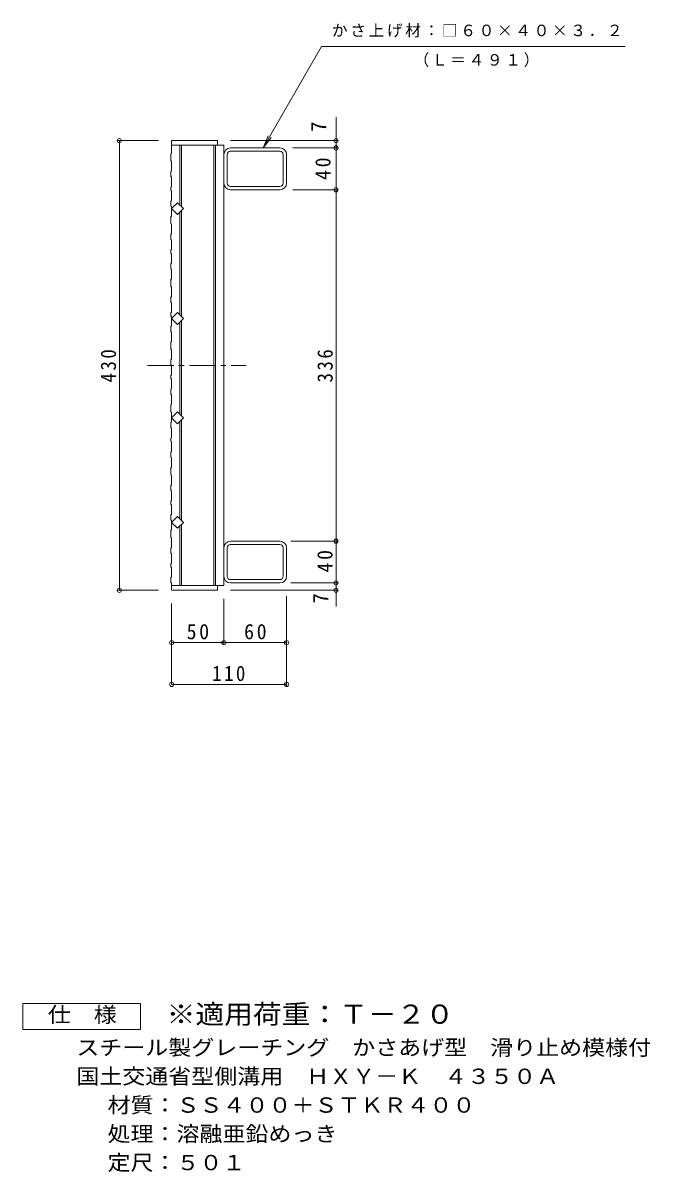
# Model space of a CAD drawing. Units: millimetres, scale not verified. Extents: x -591 to 819, y -687 to 632.
# Drawn here: x 219 to 819, y -536 to 562 of the extents above; entities that cross this region are included whole.
import ezdxf
from ezdxf.enums import TextEntityAlignment as Align

# ---------------------------------------------------------------- set-up
doc = ezdxf.new("R2010")
doc.units = ezdxf.units.MM
doc.header["$LTSCALE"] = 5
doc.header["$PDMODE"] = 32
doc.header["$PDSIZE"] = 4
doc.linetypes.add('CHAIN1', pattern=[8, 5, -1, 1, -1])
for name, color, linetype, lineweight in [('B-1', 2, 'Continuous', 9), ('B-2', 3, 'Continuous', 9), ('B-4', 7, 'Continuous', 9), ('F-4_F-4ﾚｲﾔ', 2, 'Continuous', 9)]:
    doc.layers.add(name, color=color, linetype=linetype, lineweight=lineweight)
doc.layers.add('F-5_F-5ﾚｲﾔ', color=2, linetype='Continuous')
doc.styles.add('ＭＳ ゴシック', font='')
doc.styles.get('ＭＳ ゴシック').set_extended_font_data('MS Gothic')

msp = doc.modelspace()

# ---------------------------------------------------------------- linework, layer by layer
at = {"layer": 'B-1'}
for p, q in [((464.631, 442.789), (417.431, 442.789)), ((464.631, 439.589), (417.431, 439.589)), ((414.231, 409.189), (414.231, 436.389)), ((467.831, 409.189), (467.831, 436.389)), ((471.031, 409.189), (471.031, 436.389)), ((417.431, 405.989), (464.631, 405.989)), ((464.631, 402.789), (417.431, 402.789)), ((464.631, 66.789), (417.431, 66.789)), ((414.231, 60.389), (414.231, 33.189)), ((417.431, 63.589), (464.631, 63.589)), ((467.831, 60.389), (467.831, 33.189)), ((471.031, 60.389), (471.031, 33.189)), ((464.631, 29.989), (417.431, 29.989)), ((464.631, 26.789), (417.431, 26.789))]:
    msp.add_line(p, q, dxfattribs=at)
for centre, radius, start, end in [((417.431, 436.389), 6.4, 90, 180), ((417.431, 436.389), 3.2, 90, 180), ((464.631, 436.389), 6.4, 0, 90), ((464.631, 436.389), 3.2, 0, 90), ((417.431, 409.189), 6.4, 180, 270), ((417.431, 409.189), 3.2, 180, 270), ((464.631, 409.189), 6.4, 270, 0), ((464.631, 409.189), 3.2, 270, 0), ((417.431, 60.389), 6.4, 90, 180), ((464.631, 60.389), 6.4, 0, 90), ((417.431, 60.389), 3.2, 90, 180), ((464.631, 60.389), 3.2, 0, 90), ((417.431, 33.189), 6.4, 180, 270), ((417.431, 33.189), 3.2, 180, 270), ((464.631, 33.189), 3.2, 270, 0), ((464.631, 33.189), 6.4, 270, 0)]:
    msp.add_arc(centre, radius, start, end, dxfattribs=at)
at = {"layer": 'B-2'}
for p, q in [((405.031, 449.789), (361.031, 449.789)), ((361.031, 437.555), (361.031, 449.789)), ((411.031, 445.289), (361.031, 445.289)), ((369.031, 388.071), (369.031, 445.289)), ((370.531, 386.571), (370.531, 445.289)), ((401.531, 445.289), (401.531, 24.289)), ((403.031, 445.289), (403.031, 24.289)), ((405.031, 449.789), (405.031, 445.289)), ((411.031, 445.289), (411.031, 24.289)), ((361.031, 437.555), (360.231, 437.038)), ((360.231, 430.322), (360.231, 437.038)), ((360.231, 430.322), (361.031, 429.804)), ((361.031, 429.804), (361.031, 420.68)), ((360.231, 420.162), (361.031, 420.68)), ((360.231, 415.322), (360.231, 420.162)), ((360.231, 415.322), (361.031, 414.804)), ((361.031, 414.804), (361.031, 405.68)), ((360.231, 405.162), (361.031, 405.68)), ((360.231, 405.162), (360.231, 402.197)), ((361.031, 401.68), (360.231, 402.197)), ((361.031, 401.68), (361.031, 392.555)), ((360.231, 392.038), (361.031, 392.555)), ((360.231, 392.038), (360.231, 387.197)), ((360.231, 387.197), (361.031, 386.68)), ((361.031, 386.68), (361.031, 377.555)), ((360.231, 377.038), (361.031, 377.555)), ((360.231, 377.038), (360.231, 370.322)), ((369.031, 381.444), (369.031, 283.071)), ((370.531, 382.943), (370.531, 281.571)), ((361.031, 369.804), (360.231, 370.322)), ((361.031, 369.804), (361.031, 360.68)), ((360.231, 360.162), (361.031, 360.68)), ((360.231, 355.322), (360.231, 360.162)), ((360.231, 355.322), (361.031, 354.804)), ((361.031, 354.804), (361.031, 345.68)), ((360.231, 345.162), (361.031, 345.68)), ((360.231, 345.162), (360.231, 342.197)), ((361.031, 341.68), (360.231, 342.197)), ((361.031, 341.68), (361.031, 332.555)), ((360.231, 332.038), (361.031, 332.555)), ((360.231, 332.038), (360.231, 327.197)), ((360.231, 327.197), (361.031, 326.68)), ((361.031, 326.68), (361.031, 317.555)), ((360.231, 317.038), (361.031, 317.555)), ((360.231, 317.038), (360.231, 310.322)), ((361.031, 309.804), (360.231, 310.322)), ((361.031, 309.804), (361.031, 300.68)), ((360.231, 300.162), (361.031, 300.68)), ((360.231, 295.322), (360.231, 300.162)), ((360.231, 295.322), (361.031, 294.804)), ((360.231, 285.162), (361.031, 285.68)), ((361.031, 294.804), (361.031, 285.68)), ((360.231, 285.162), (360.231, 282.197)), ((361.031, 281.68), (360.231, 282.197)), ((361.031, 281.68), (361.031, 272.555)), ((369.031, 188.071), (369.031, 276.443)), ((370.531, 186.571), (370.531, 277.943)), ((360.231, 272.038), (361.031, 272.555)), ((360.231, 272.038), (360.231, 267.197)), ((360.231, 267.197), (361.031, 266.68)), ((361.031, 266.68), (361.031, 257.555)), ((360.231, 257.038), (361.031, 257.555)), ((360.231, 257.038), (360.231, 250.322)), ((361.031, 249.804), (360.231, 250.322)), ((361.031, 249.804), (361.031, 240.68)), ((360.231, 240.162), (361.031, 240.68)), ((360.231, 235.322), (360.231, 240.162)), ((360.231, 235.322), (361.031, 234.804)), ((361.031, 234.804), (361.031, 225.68)), ((360.231, 225.162), (361.031, 225.68)), ((360.231, 225.162), (360.231, 222.197)), ((361.031, 221.68), (360.231, 222.197)), ((361.031, 221.68), (361.031, 212.555)), ((360.231, 212.038), (361.031, 212.555)), ((360.231, 212.038), (360.231, 207.197)), ((360.231, 207.197), (361.031, 206.68)), ((361.031, 206.68), (361.031, 197.555)), ((360.231, 197.038), (361.031, 197.555)), ((360.231, 197.038), (360.231, 190.322)), ((361.031, 189.804), (360.231, 190.322)), ((361.031, 189.804), (361.031, 180.68)), ((360.231, 180.162), (361.031, 180.68)), ((360.231, 175.322), (360.231, 180.162)), ((369.031, 88.07), (369.031, 181.443)), ((370.531, 86.571), (370.531, 182.943)), ((360.231, 175.322), (361.031, 174.804)), ((360.231, 165.162), (361.031, 165.68)), ((360.231, 165.162), (360.231, 162.197)), ((361.031, 174.804), (361.031, 165.68)), ((361.031, 161.68), (360.231, 162.197)), ((361.031, 161.68), (361.031, 152.555)), ((360.231, 152.038), (361.031, 152.555)), ((360.231, 152.038), (360.231, 147.197)), ((360.231, 147.197), (361.031, 146.68)), ((361.031, 146.68), (361.031, 137.555)), ((360.231, 137.038), (361.031, 137.555)), ((360.231, 137.038), (360.231, 130.322)), ((361.031, 129.804), (360.231, 130.322)), ((361.031, 129.804), (361.031, 120.68)), ((360.231, 120.162), (361.031, 120.68)), ((360.231, 115.322), (360.231, 120.162)), ((360.231, 115.322), (361.031, 114.804)), ((361.031, 114.804), (361.031, 105.68)), ((360.231, 105.162), (361.031, 105.68)), ((360.231, 105.162), (360.231, 102.197)), ((361.031, 101.68), (360.231, 102.197)), ((361.031, 101.68), (361.031, 92.555)), ((360.231, 92.038), (361.031, 92.555)), ((360.231, 92.038), (360.231, 87.197)), ((360.231, 87.197), (361.031, 86.68)), ((360.231, 77.038), (361.031, 77.555)), ((360.231, 77.038), (360.231, 70.322)), ((361.031, 86.68), (361.031, 77.555)), ((369.031, 24.289), (369.031, 81.443)), ((370.531, 24.289), (370.531, 82.943)), ((361.031, 69.804), (360.231, 70.322)), ((361.031, 69.804), (361.031, 60.68)), ((360.231, 60.162), (361.031, 60.68)), ((360.231, 55.322), (360.231, 60.162)), ((360.231, 55.322), (361.031, 54.804)), ((360.231, 45.162), (361.031, 45.68)), ((360.231, 45.162), (360.231, 42.197)), ((361.031, 54.804), (361.031, 45.68)), ((361.031, 41.68), (360.231, 42.197)), ((361.031, 41.68), (361.031, 32.555)), ((360.231, 32.038), (361.031, 32.555)), ((360.231, 32.038), (360.231, 27.197)), ((360.231, 27.197), (361.031, 26.68)), ((361.031, 26.68), (361.031, 19.789)), ((361.031, 24.289), (411.031, 24.289)), ((405.031, 19.789), (405.031, 24.289)), ((361.031, 19.789), (405.031, 19.789))]:
    msp.add_line(p, q, dxfattribs=at)
at = {"layer": 'B-2', "linetype": 'CHAIN1'}
msp.add_line((338.034, 234.789), (432.389, 234.789), dxfattribs=at)
at = {"layer": 'B-2'}
for points in [[(372.345, 384.757), (366.688, 379.1), (361.031, 384.757), (366.688, 390.414)], [(372.345, 279.757), (366.688, 285.414), (361.031, 279.757), (366.688, 274.1)], [(372.345, 184.757), (366.688, 190.414), (361.031, 184.757), (366.688, 179.1)], [(372.345, 84.757), (366.688, 90.414), (361.031, 84.757), (366.688, 79.1)]]:
    msp.add_lwpolyline(points, close=True, dxfattribs=at)
at = {"layer": 'B-4'}
for p, q in [((518.358, 4.22), (518.358, 472.062)), ((448.531, 442.789), (453.314, 454.337)), ((448.531, 442.789), (456.14, 452.706)), ((348.531, 449.789), (309.531, 449.789)), ((311.031, 19.789), (311.031, 449.789)), ((417.531, 449.789), (519.858, 449.789)), ((477.131, 442.789), (519.858, 442.789)), ((477.131, 402.789), (519.858, 402.789)), ((475.012, 66.789), (519.858, 66.789)), ((475.012, 26.789), (519.858, 26.789)), ((348.531, 19.789), (309.531, 19.789)), ((411.031, 11.789), (411.031, -31.711)), ((417.531, 19.789), (519.858, 19.789)), ((471.031, 14.289), (471.031, -71.711)), ((361.031, 7.289), (361.031, -70.211)), ((361.031, -30.211), (471.031, -30.211)), ((361.031, -70.211), (471.031, -70.211))]:
    msp.add_line(p, q, dxfattribs=at)
msp.add_lwpolyline([(448.531, 442.789), (504.534, 539.789), (795.085, 539.789)], dxfattribs=at)
for p in [(311.031, 449.789), (518.358, 449.789), (518.358, 442.789), (518.358, 402.789), (518.358, 66.789), (518.358, 26.789), (311.031, 19.789), (518.358, 19.789), (361.031, -30.211), (411.031, -30.211), (471.031, -30.211), (361.031, -70.211), (471.031, -70.211)]:
    msp.add_point(p, dxfattribs=at)
at = {"layer": 'F-4_F-4ﾚｲﾔ'}
msp.add_lwpolyline([(218.824, -400.141), (218.824, -375.14), (331.324, -375.14), (331.324, -400.141)], close=True, dxfattribs=at)

# ---------------------------------------------------------------- texts
at = {"layer": 'B-4', "color": 2, "style": 'ＭＳ ゴシック'}
for p in [(513.358, 458.155), (515.358, 7.161)]:
    msp.add_text('7', height=14.66, rotation=90, dxfattribs=at).set_placement(p, align=Align.BOTTOM_LEFT)
at = {"layer": 'B-4', "char_height": 11, "attachment_point": 7, "style": 'ＭＳ ゴシック'}
for s, insert in [('\\T1.17;かさ上げ材：□６０×４０×３．２', (514.354, 548.462)), ('\\T1.17;（Ｌ＝４９１）', (592.545, 520.019))]:
    msp.add_mtext(s, dxfattribs=dict(at, insert=insert))
at = {"layer": 'B-4', "color": 2, "char_height": 14.66, "attachment_point": 7, "rotation": 90, "style": 'ＭＳ ゴシック'}
for s, insert in [('\\T1.27;\\W0.95;40', (513.358, 412.164)), ('\\T1.27;\\W0.9;430', (308.031, 218.539)), ('\\T1.27;\\W0.9;336', (515.358, 218.539)), ('\\T1.27;\\W0.95;40', (515.227, 36.831))]:
    msp.add_mtext(s, dxfattribs=dict(at, insert=insert))
at = {"layer": 'B-4', "color": 2, "char_height": 14.66, "attachment_point": 7, "style": 'ＭＳ ゴシック'}
for s, insert in [('\\T1.27;\\W0.95;50', (375.406, -27.211)), ('\\T1.27;\\W0.95;60', (430.406, -27.211)), ('\\T1.27;\\W0.9;110', (399.781, -67.211))]:
    msp.add_mtext(s, dxfattribs=dict(at, insert=insert))
at = {"layer": 'F-4_F-4ﾚｲﾔ', "style": 'ＭＳ ゴシック', "width": 1.1}
for s, p in [('仕\u3000様', (242.574, -397.64)), ('スチール製グレーチング\u3000かさあげ型\u3000滑り止め模様付', (269.869, -429.101)), ('国土交通省型側溝用\u3000ＨＸＹ－Ｋ\u3000４３５０Ａ', (269.869, -456.601)), ('材質：ＳＳ４００＋ＳＴＫＲ４００', (299.725, -484.1)), ('処理：溶融亜鉛めっき', (299.725, -511.6)), ('定尺：５０１', (299.725, -539.101))]:
    msp.add_text(s, height=14.66, dxfattribs=at).set_placement(p, align=Align.BOTTOM_LEFT)
at = {"layer": 'F-5_F-5ﾚｲﾔ', "color": 3, "style": 'ＭＳ ゴシック', "width": 1.1}
msp.add_text('※適用荷重：Ｔ－２０', height=18.33, dxfattribs=at).set_placement((356.324, -400.141), align=Align.BOTTOM_LEFT)

doc.saveas('drawing.dxf')
